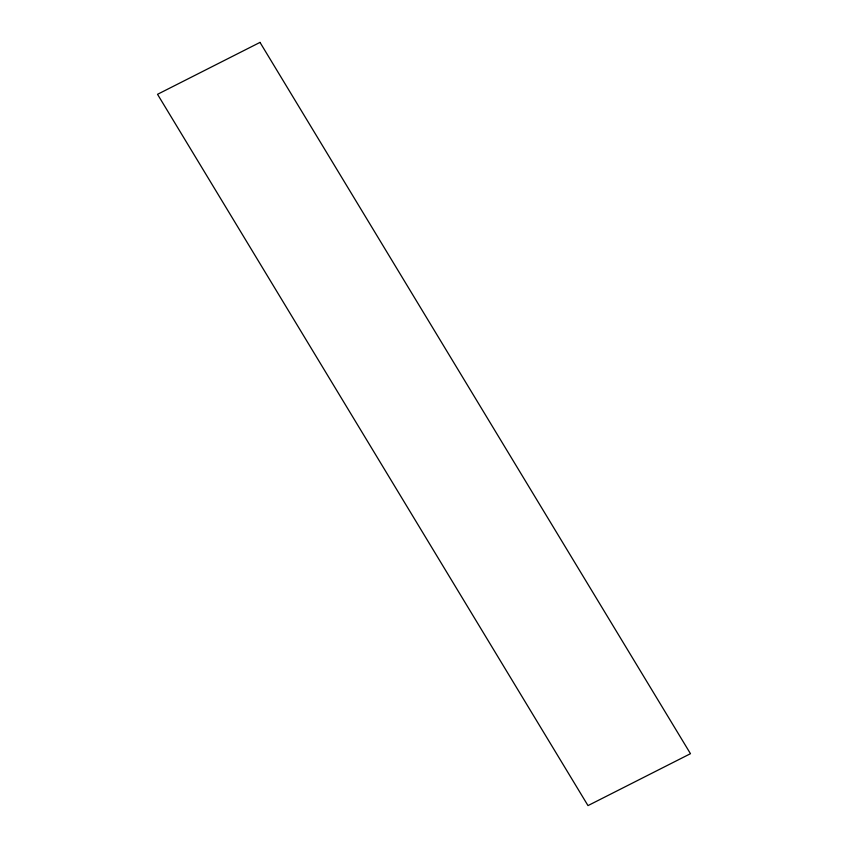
<?xml version="1.0" encoding="UTF-8"?>
<svg xmlns="http://www.w3.org/2000/svg" width="848" height="848" viewBox="0 0 848 848"><rect width="100%" height="100%" fill="white"/><g stroke="black" fill="none" stroke-linecap="round" stroke-linejoin="round"><path stroke-width="1.27" d="M260.007 42.4L157.527 94.308L587.993 805.6L690.473 753.692L260.007 42.4"/></g></svg>
